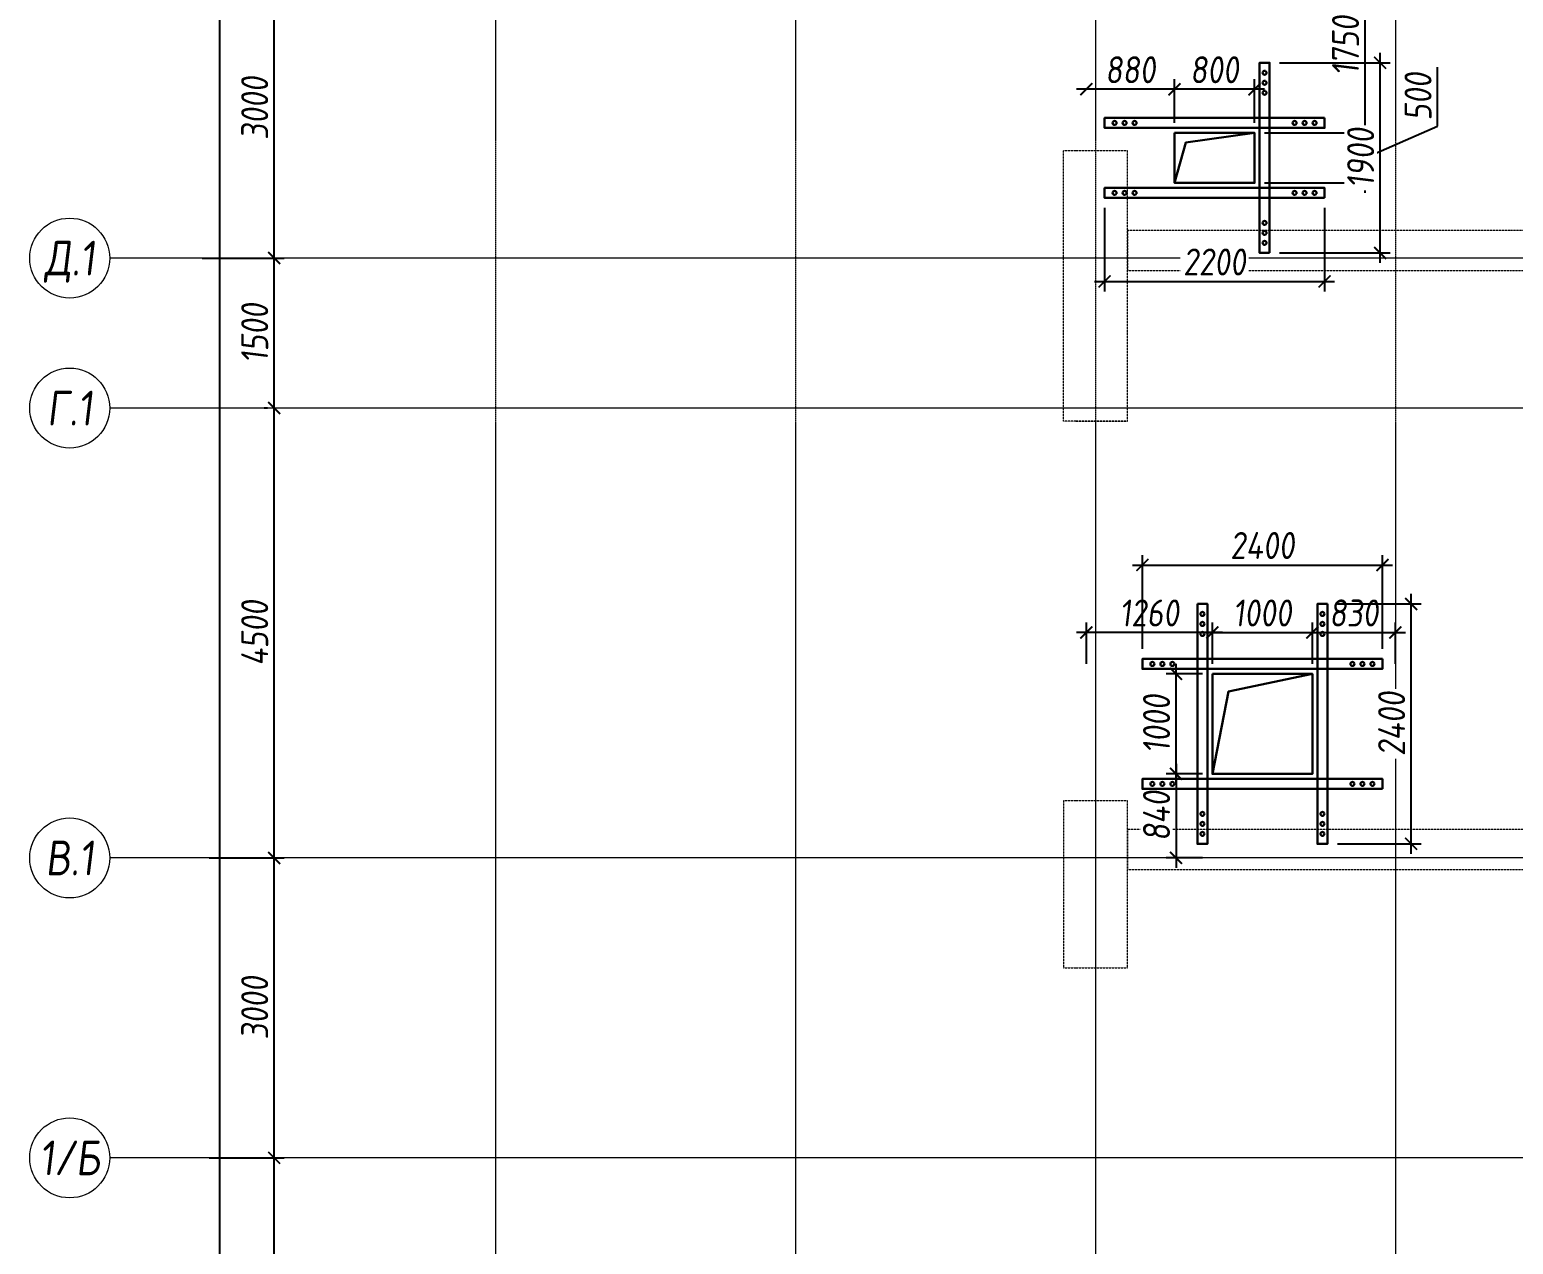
# Model space of a CAD drawing. Header units: millimetres. Extents: x -233751 to 529254, y -907864 to 285890.
# Drawn here: x 456467 to 471304, y -109264 to -97114 of the extents above; entities that cross this region are included whole.
import ezdxf
from ezdxf.enums import TextEntityAlignment as Align

# ---------------------------------------------------------------- set-up
doc = ezdxf.new("R2010")
doc.units = ezdxf.units.MM
doc.linetypes.add('ADSK_Штриховая_ш2 п1', pattern=[3, 2, -1])
doc.linetypes.add('осевая', pattern=[2, 1.25, -0.25, 0.25, -0.25])
doc.layers.get('0').update_dxf_attribs({"lineweight": 30})
doc.layers.get('Defpoints').update_dxf_attribs({"lineweight": 0})
for name, color, linetype, lineweight in [('КР_БалкиЖБ', 7, 'ADSK_Штриховая_ш2 п1', 5), ('КР_Металл', 3, 'Continuous', 30), ('КР_Новые отверстия', 5, 'Continuous', 30), ('КР_Оси', 7, 'Continuous', 5), ('КР_Размеры отверстия', 7, 'Continuous', 5), ('КР_Размеры усиление', 1, 'Continuous', 5), ('КР_Тонкая', 250, 'Continuous', 0)]:
    doc.layers.add(name, color=color, linetype=linetype, lineweight=lineweight)
doc.styles.add('ISOCPEUR', font='isocpeur.ttf', dxfattribs={"width": 0.85, "oblique": 7})
doc.dimstyles.new('R_100', dxfattribs={"dimtxt": 270, "dimasz": 120, "dimexe": 100, "dimexo": 100, "dimgap": 60, "dimtad": 1, "dimdec": 0, "dimrnd": 5, "dimzin": 0, "dimdsep": 46, "dimtxsty": 'ISOCPEUR', "dimblk": 'ARCHTICK', "dimcen": 0, "dimdle": 100, "dimclrd": 256, "dimclre": 256, "dimclrt": 256, "dimadec": 0, "dimazin": 0, "dimtfac": 2, "dimtdec": 0, "dimtmove": 0, "dimatfit": 3, "dimfxl": 1, "dimtvp": 3, "dimtfill": 1, "dimtolj": 1, "dimtzin": 0, "dimarcsym": 0})

# ---------------------------------------------------------------- blocks, each defined once
blk = doc.blocks.new('*U1946')
at = {"color": 0, "linetype": 'Continuous', "lineweight": -2}
blk.add_line((-35117, 0), (-35617, 0), dxfattribs=at)
at = {"color": 0, "linetype": 'ByBlock', "lineweight": -2, "ltscale": 10}
blk.add_line((0, 0), (-35117, 0), dxfattribs=at)
at = {"color": 0, "linetype": 'Continuous', "lineweight": -2}
blk.add_circle((-36017, 0), 400, dxfattribs=at)
at = {"color": 0, "linetype": 'Continuous', "lineweight": -2, "style": 'ISOCPEUR', "oblique": 7, "width": 0.856383}
blk.add_text('1/Б', height=347.4, dxfattribs=at).set_placement((-36017, 0), align=Align.MIDDLE_CENTER)
blk = doc.blocks.new('*U1947')
at = {"color": 0, "linetype": 'Continuous', "lineweight": -2}
blk.add_line((-35117, 0), (-35617, 0), dxfattribs=at)
at = {"color": 0, "linetype": 'ByBlock', "lineweight": -2, "ltscale": 10}
blk.add_line((0, 0), (-35117, 0), dxfattribs=at)
at = {"color": 0, "linetype": 'Continuous', "lineweight": -2}
blk.add_circle((-36017, 0), 400, dxfattribs=at)
at = {"color": 0, "linetype": 'Continuous', "lineweight": -2, "style": 'ISOCPEUR', "oblique": 7, "width": 0.856383}
blk.add_text('В.1', height=347.4, dxfattribs=at).set_placement((-36017, 0), align=Align.MIDDLE_CENTER)
blk = doc.blocks.new('_ArchTick')
at = {"color": 0, "linetype": 'ByBlock', "const_width": 0.15}
blk.add_lwpolyline([(-0.5, -0.5), (0.5, 0.5)], dxfattribs=at)
blk = doc.blocks.new('*D295')
at = {"layer": 'Defpoints', "color": 0, "transparency": 16777216}
for p in [(458162, -108399), (458912, -108399), (458162, -111399)]:
    blk.add_point(p, dxfattribs=at)
at = {"layer": 'КР_Оси', "lineweight": -2, "transparency": 16777216}
for p, q in [((458912, -111499), (458912, -108299)), ((458262, -108399), (459012, -108399)), ((458262, -111399), (459012, -111399))]:
    blk.add_line(p, q, dxfattribs=at)
at = {"layer": 'КР_Оси', "lineweight": -2, "transparency": 16777216, "xscale": 120, "yscale": 120, "zscale": 120}
for p, rotation in [((458912, -108399), 90), ((458912, -111399), 270)]:
    blk.add_blockref('_ArchTick', p, dxfattribs=dict(at, rotation=rotation))
at = {"layer": 'КР_Оси', "transparency": 16777216, "insert": (458717, -109899), "char_height": 270, "attachment_point": 5, "rotation": 90, "style": 'ISOCPEUR', "bg_fill": 3, "box_fill_scale": 1.1, "bg_fill_color": 256, "bg_fill_true_color": 13158600, "bg_fill_transparency": 0}
blk.add_mtext('\\A1;3000', dxfattribs=at)
blk = doc.blocks.new('*D296')
at = {"layer": 'Defpoints', "color": 0, "transparency": 16777216}
for p in [(458162, -105399), (458912, -105399), (458162, -108399)]:
    blk.add_point(p, dxfattribs=at)
at = {"layer": 'КР_Оси', "lineweight": -2, "transparency": 16777216}
for p, q in [((458912, -108499), (458912, -105299)), ((458262, -105399), (459012, -105399)), ((458262, -108399), (459012, -108399))]:
    blk.add_line(p, q, dxfattribs=at)
at = {"layer": 'КР_Оси', "lineweight": -2, "transparency": 16777216, "xscale": 120, "yscale": 120, "zscale": 120}
for p, rotation in [((458912, -105399), 90), ((458912, -108399), 270)]:
    blk.add_blockref('_ArchTick', p, dxfattribs=dict(at, rotation=rotation))
at = {"layer": 'КР_Оси', "transparency": 16777216, "insert": (458717, -106899), "char_height": 270, "attachment_point": 5, "rotation": 90, "style": 'ISOCPEUR', "bg_fill": 3, "box_fill_scale": 1.1, "bg_fill_color": 256, "bg_fill_true_color": 13158600, "bg_fill_transparency": 0}
blk.add_mtext('\\A1;3000', dxfattribs=at)
blk = doc.blocks.new('*U1974')
at = {"color": 0, "linetype": 'Continuous', "lineweight": -2}
blk.add_line((-35117, 0), (-35617, 0), dxfattribs=at)
at = {"color": 0, "linetype": 'ByBlock', "lineweight": -2, "ltscale": 10}
blk.add_line((0, 0), (-35117, 0), dxfattribs=at)
at = {"color": 0, "linetype": 'Continuous', "lineweight": -2}
blk.add_circle((-36017, 0), 400, dxfattribs=at)
at = {"color": 0, "linetype": 'Continuous', "lineweight": -2, "style": 'ISOCPEUR', "oblique": 7, "width": 0.856383}
blk.add_text('Г.1', height=347.4, dxfattribs=at).set_placement((-36017, 0), align=Align.MIDDLE_CENTER)
blk = doc.blocks.new('*U1975')
at = {"color": 0, "linetype": 'Continuous', "lineweight": -2}
blk.add_line((-35117, 0), (-35617, 0), dxfattribs=at)
at = {"color": 0, "linetype": 'ByBlock', "lineweight": -2, "ltscale": 10}
blk.add_line((0, 0), (-35117, 0), dxfattribs=at)
at = {"color": 0, "linetype": 'Continuous', "lineweight": -2}
blk.add_circle((-36017, 0), 400, dxfattribs=at)
at = {"color": 0, "linetype": 'Continuous', "lineweight": -2, "style": 'ISOCPEUR', "oblique": 7, "width": 0.856383}
blk.add_text('Д.1', height=347.4, dxfattribs=at).set_placement((-36017, 0), align=Align.MIDDLE_CENTER)
blk = doc.blocks.new('*U1984')
at = {"color": 0, "linetype": 'ByBlock', "lineweight": -2, "ltscale": 10}
blk.add_line((0, 0), (0, -53278), dxfattribs=at)
blk = doc.blocks.new('*U1985')
at = {"color": 0, "linetype": 'ByBlock', "lineweight": -2, "ltscale": 10}
blk.add_line((0, 0), (0, -53278), dxfattribs=at)
blk = doc.blocks.new('*U1986')
at = {"color": 0, "linetype": 'ByBlock', "lineweight": -2, "ltscale": 10}
blk.add_line((0, 0), (0, -53278), dxfattribs=at)
blk = doc.blocks.new('*U1987')
at = {"color": 0, "linetype": 'ByBlock', "lineweight": -2, "ltscale": 10}
blk.add_line((0, 0), (0, -53278), dxfattribs=at)
blk = doc.blocks.new('*D333')
at = {"layer": 'Defpoints', "color": 0, "transparency": 16777216}
for p in [(458912, -100899), (458944, -100899), (458162, -105399)]:
    blk.add_point(p, dxfattribs=at)
at = {"layer": 'КР_Оси', "lineweight": -2, "transparency": 16777216}
for p, q in [((458912, -105499), (458912, -100799)), ((458844, -100899), (458812, -100899)), ((458262, -105399), (459012, -105399))]:
    blk.add_line(p, q, dxfattribs=at)
at = {"layer": 'КР_Оси', "lineweight": -2, "transparency": 16777216, "xscale": 120, "yscale": 120, "zscale": 120}
for p, rotation in [((458912, -100899), 90), ((458912, -105399), 270)]:
    blk.add_blockref('_ArchTick', p, dxfattribs=dict(at, rotation=rotation))
at = {"layer": 'КР_Оси', "transparency": 16777216, "insert": (458717, -103149), "char_height": 270, "attachment_point": 5, "rotation": 90, "style": 'ISOCPEUR', "bg_fill": 3, "box_fill_scale": 1.1, "bg_fill_color": 256, "bg_fill_true_color": 13158600, "bg_fill_transparency": 0}
blk.add_mtext('\\A1;4500', dxfattribs=at)
blk = doc.blocks.new('*D334')
at = {"layer": 'Defpoints', "color": 0, "transparency": 16777216}
for p in [(458092, -99399), (458912, -99399), (458944, -100899)]:
    blk.add_point(p, dxfattribs=at)
at = {"layer": 'КР_Оси', "lineweight": -2, "transparency": 16777216}
for p, q in [((458192, -99399), (459012, -99399)), ((458912, -100999), (458912, -99299)), ((458844, -100899), (458812, -100899))]:
    blk.add_line(p, q, dxfattribs=at)
at = {"layer": 'КР_Оси', "lineweight": -2, "transparency": 16777216, "xscale": 120, "yscale": 120, "zscale": 120}
for p, rotation in [((458912, -99399), 90), ((458912, -100899), 270)]:
    blk.add_blockref('_ArchTick', p, dxfattribs=dict(at, rotation=rotation))
at = {"layer": 'КР_Оси', "transparency": 16777216, "insert": (458717, -100149), "char_height": 270, "attachment_point": 5, "rotation": 90, "style": 'ISOCPEUR', "bg_fill": 3, "box_fill_scale": 1.1, "bg_fill_color": 256, "bg_fill_true_color": 13158600, "bg_fill_transparency": 0}
blk.add_mtext('\\A1;1500', dxfattribs=at)
blk = doc.blocks.new('*D335')
at = {"layer": 'Defpoints', "color": 0, "transparency": 16777216}
for p in [(458092, -96399), (458912, -96399), (458092, -99399)]:
    blk.add_point(p, dxfattribs=at)
at = {"layer": 'КР_Оси', "lineweight": -2, "transparency": 16777216}
for p, q in [((458192, -96399), (459012, -96399)), ((458912, -99499), (458912, -96299)), ((458192, -99399), (459012, -99399))]:
    blk.add_line(p, q, dxfattribs=at)
at = {"layer": 'КР_Оси', "lineweight": -2, "transparency": 16777216, "xscale": 120, "yscale": 120, "zscale": 120}
for p, rotation in [((458912, -96399), 90), ((458912, -99399), 270)]:
    blk.add_blockref('_ArchTick', p, dxfattribs=dict(at, rotation=rotation))
at = {"layer": 'КР_Оси', "transparency": 16777216, "insert": (458717, -97899), "char_height": 270, "attachment_point": 5, "rotation": 90, "style": 'ISOCPEUR', "bg_fill": 3, "box_fill_scale": 1.1, "bg_fill_color": 256, "bg_fill_true_color": 13158600, "bg_fill_transparency": 0}
blk.add_mtext('\\A1;3000', dxfattribs=at)
blk = doc.blocks.new('*D343')
at = {"layer": 'Defpoints', "color": 0, "transparency": 16777216}
for p in [(458368, -69399), (458912, -69399), (458162, -117314)]:
    blk.add_point(p, dxfattribs=at)
at = {"layer": 'КР_Оси', "lineweight": -2, "transparency": 16777216}
for p, q in [((458812, -69399), (458268, -69399)), ((458368, -117414), (458368, -69299)), ((458262, -117314), (458468, -117314))]:
    blk.add_line(p, q, dxfattribs=at)
at = {"layer": 'КР_Оси', "lineweight": -2, "transparency": 16777216, "xscale": 120, "yscale": 120, "zscale": 120}
for p, rotation in [((458368, -69399), 90), ((458368, -117314), 270)]:
    blk.add_blockref('_ArchTick', p, dxfattribs=dict(at, rotation=rotation))
at = {"layer": 'КР_Оси', "transparency": 16777216, "insert": (458173, -93357), "char_height": 270, "attachment_point": 5, "rotation": 90, "style": 'ISOCPEUR', "bg_fill": 3, "box_fill_scale": 1.1, "bg_fill_color": 256, "bg_fill_true_color": 13158600, "bg_fill_transparency": 0}
blk.add_mtext('\\A1;47915', dxfattribs=at)
blk = doc.blocks.new('*D422')
at = {"layer": 'Defpoints', "color": 0, "transparency": 16777216}
for p in [(468716, -98147), (469821, -98147), (468716, -98647)]:
    blk.add_point(p, dxfattribs=at)
at = {"layer": 'КР_Размеры отверстия', "lineweight": -2, "transparency": 16777216}
for p, q in [((470546, -98078), (470546, -97488)), ((469821, -98747), (469821, -98047)), ((468816, -98147), (469921, -98147)), ((469821, -98397), (470546, -98078)), ((468816, -98647), (469921, -98647))]:
    blk.add_line(p, q, dxfattribs=at)
at = {"layer": 'КР_Размеры отверстия', "lineweight": -2, "transparency": 16777216, "xscale": 120, "yscale": 120, "zscale": 120}
for p, rotation in [((469821, -98147), 90), ((469821, -98647), 270)]:
    blk.add_blockref('_ArchTick', p, dxfattribs=dict(at, rotation=rotation))
at = {"layer": 'КР_Размеры отверстия', "lineweight": 5, "transparency": 16777216, "insert": (470351, -97783), "char_height": 270, "attachment_point": 5, "rotation": 90, "style": 'ISOCPEUR', "bg_fill": 3, "box_fill_scale": 1.1, "bg_fill_color": 256, "bg_fill_true_color": 13158600, "bg_fill_transparency": 0}
blk.add_mtext('\\A1;500', dxfattribs=at)
blk = doc.blocks.new('*D423')
at = {"layer": 'Defpoints', "color": 0, "transparency": 16777216}
for p in [(469821, -96399), (469821, -96399), (468716, -98147)]:
    blk.add_point(p, dxfattribs=at)
at = {"layer": 'КР_Размеры отверстия', "lineweight": -2, "transparency": 16777216}
for p, q in [((469821, -98247), (469821, -96299)), ((468816, -98147), (469921, -98147))]:
    blk.add_line(p, q, dxfattribs=at)
at = {"layer": 'КР_Размеры отверстия', "lineweight": -2, "transparency": 16777216, "xscale": 120, "yscale": 120, "zscale": 120}
for p, rotation in [((469821, -96399), 90), ((469821, -98147), 270)]:
    blk.add_blockref('_ArchTick', p, dxfattribs=dict(at, rotation=rotation))
at = {"layer": 'КР_Размеры отверстия', "lineweight": 5, "transparency": 16777216, "insert": (469626, -97273), "char_height": 270, "attachment_point": 5, "rotation": 90, "style": 'ISOCPEUR', "bg_fill": 3, "box_fill_scale": 1.1, "bg_fill_color": 256, "bg_fill_true_color": 13158600, "bg_fill_transparency": 0}
blk.add_mtext('\\A1;1750', dxfattribs=at)
blk = doc.blocks.new('*D428')
at = {"layer": 'Defpoints', "color": 0, "transparency": 16777216}
for p in [(467034, -97710), (467034, -97710), (467916, -98147)]:
    blk.add_point(p, dxfattribs=at)
at = {"layer": 'КР_Размеры отверстия', "lineweight": -2, "transparency": 16777216}
for p, q in [((467916, -98047), (467916, -97610)), ((468016, -97710), (466934, -97710))]:
    blk.add_line(p, q, dxfattribs=at)
at = {"layer": 'КР_Размеры отверстия', "lineweight": -2, "transparency": 16777216, "xscale": 120, "yscale": 120, "zscale": 120, "rotation": 180}
blk.add_blockref('_ArchTick', (467034, -97710), dxfattribs=at)
at = {"layer": 'КР_Размеры отверстия', "lineweight": -2, "transparency": 16777216, "xscale": 120, "yscale": 120, "zscale": 120}
blk.add_blockref('_ArchTick', (467916, -97710), dxfattribs=at)
at = {"layer": 'КР_Размеры отверстия', "lineweight": 5, "transparency": 16777216, "insert": (467475, -97515), "char_height": 270, "attachment_point": 5, "style": 'ISOCPEUR', "bg_fill": 3, "box_fill_scale": 1.1, "bg_fill_color": 256, "bg_fill_true_color": 13158600, "bg_fill_transparency": 0}
blk.add_mtext('\\A1;880', dxfattribs=at)
blk = doc.blocks.new('*D429')
at = {"layer": 'Defpoints', "color": 0, "transparency": 16777216}
for p in [(467916, -97710), (467916, -98147), (468716, -98147)]:
    blk.add_point(p, dxfattribs=at)
at = {"layer": 'КР_Размеры отверстия', "lineweight": -2, "transparency": 16777216}
for p, q in [((467916, -98047), (467916, -97610)), ((468716, -98047), (468716, -97610)), ((468816, -97710), (467816, -97710))]:
    blk.add_line(p, q, dxfattribs=at)
at = {"layer": 'КР_Размеры отверстия', "lineweight": -2, "transparency": 16777216, "xscale": 120, "yscale": 120, "zscale": 120, "rotation": 180}
blk.add_blockref('_ArchTick', (467916, -97710), dxfattribs=at)
at = {"layer": 'КР_Размеры отверстия', "lineweight": -2, "transparency": 16777216, "xscale": 120, "yscale": 120, "zscale": 120}
blk.add_blockref('_ArchTick', (468716, -97710), dxfattribs=at)
at = {"layer": 'КР_Размеры отверстия', "lineweight": 5, "transparency": 16777216, "insert": (468316, -97515), "char_height": 270, "attachment_point": 5, "style": 'ISOCPEUR', "bg_fill": 3, "box_fill_scale": 1.1, "bg_fill_color": 256, "bg_fill_true_color": 13158600, "bg_fill_transparency": 0}
blk.add_mtext('\\A1;800', dxfattribs=at)
blk = doc.blocks.new('*D430')
at = {"layer": 'Defpoints', "color": 0, "transparency": 16777216}
for p in [(467931, -103558), (468295, -103558), (468295, -104558)]:
    blk.add_point(p, dxfattribs=at)
at = {"layer": 'КР_Размеры отверстия', "lineweight": -2, "transparency": 16777216}
for p, q in [((468195, -103558), (467831, -103558)), ((467931, -104658), (467931, -103458)), ((468195, -104558), (467831, -104558))]:
    blk.add_line(p, q, dxfattribs=at)
at = {"layer": 'КР_Размеры отверстия', "lineweight": -2, "transparency": 16777216, "xscale": 120, "yscale": 120, "zscale": 120}
for p, rotation in [((467931, -103558), 90), ((467931, -104558), 270)]:
    blk.add_blockref('_ArchTick', p, dxfattribs=dict(at, rotation=rotation))
at = {"layer": 'КР_Размеры отверстия', "lineweight": 5, "transparency": 16777216, "insert": (467736, -104058), "char_height": 270, "attachment_point": 5, "rotation": 90, "style": 'ISOCPEUR', "bg_fill": 3, "box_fill_scale": 1.1, "bg_fill_color": 256, "bg_fill_true_color": 13158600, "bg_fill_transparency": 0}
blk.add_mtext('\\A1;1000', dxfattribs=at)
blk = doc.blocks.new('*D431')
at = {"layer": 'Defpoints', "color": 0, "transparency": 16777216}
for p in [(468295, -104558), (467931, -105399), (468295, -105399)]:
    blk.add_point(p, dxfattribs=at)
at = {"layer": 'КР_Размеры отверстия', "lineweight": -2, "transparency": 16777216}
for p, q in [((468195, -104558), (467831, -104558)), ((467931, -104458), (467931, -105499)), ((468195, -105399), (467831, -105399))]:
    blk.add_line(p, q, dxfattribs=at)
at = {"layer": 'КР_Размеры отверстия', "lineweight": -2, "transparency": 16777216, "xscale": 120, "yscale": 120, "zscale": 120}
for p, rotation in [((467931, -104558), 90), ((467931, -105399), 270)]:
    blk.add_blockref('_ArchTick', p, dxfattribs=dict(at, rotation=rotation))
at = {"layer": 'КР_Размеры отверстия', "lineweight": 5, "transparency": 16777216, "insert": (467736, -104979), "char_height": 270, "attachment_point": 5, "rotation": 90, "style": 'ISOCPEUR', "bg_fill": 3, "box_fill_scale": 1.1, "bg_fill_color": 256, "bg_fill_true_color": 13158600, "bg_fill_transparency": 0}
blk.add_mtext('\\A1;840', dxfattribs=at)
blk = doc.blocks.new('*D432')
at = {"layer": 'Defpoints', "color": 0, "transparency": 16777216}
for p in [(470125, -103144), (469295, -103558), (470125, -103558)]:
    blk.add_point(p, dxfattribs=at)
at = {"layer": 'КР_Размеры отверстия', "lineweight": -2, "transparency": 16777216}
for p, q in [((469295, -103458), (469295, -103044)), ((470125, -103458), (470125, -103044)), ((469195, -103144), (470225, -103144))]:
    blk.add_line(p, q, dxfattribs=at)
at = {"layer": 'КР_Размеры отверстия', "lineweight": -2, "transparency": 16777216, "xscale": 120, "yscale": 120, "zscale": 120, "rotation": 180}
blk.add_blockref('_ArchTick', (469295, -103144), dxfattribs=at)
at = {"layer": 'КР_Размеры отверстия', "lineweight": -2, "transparency": 16777216, "xscale": 120, "yscale": 120, "zscale": 120}
blk.add_blockref('_ArchTick', (470125, -103144), dxfattribs=at)
at = {"layer": 'КР_Размеры отверстия', "lineweight": 5, "transparency": 16777216, "insert": (469710, -102949), "char_height": 270, "attachment_point": 5, "style": 'ISOCPEUR', "bg_fill": 3, "box_fill_scale": 1.1, "bg_fill_color": 256, "bg_fill_true_color": 13158600, "bg_fill_transparency": 0}
blk.add_mtext('\\A1;830', dxfattribs=at)
blk = doc.blocks.new('*D433')
at = {"layer": 'Defpoints', "color": 0, "transparency": 16777216}
for p in [(469295, -103144), (468295, -103558), (469295, -103558)]:
    blk.add_point(p, dxfattribs=at)
at = {"layer": 'КР_Размеры отверстия', "lineweight": -2, "transparency": 16777216}
for p, q in [((468295, -103458), (468295, -103044)), ((469295, -103458), (469295, -103044)), ((468195, -103144), (469395, -103144))]:
    blk.add_line(p, q, dxfattribs=at)
at = {"layer": 'КР_Размеры отверстия', "lineweight": -2, "transparency": 16777216, "xscale": 120, "yscale": 120, "zscale": 120, "rotation": 180}
blk.add_blockref('_ArchTick', (468295, -103144), dxfattribs=at)
at = {"layer": 'КР_Размеры отверстия', "lineweight": -2, "transparency": 16777216, "xscale": 120, "yscale": 120, "zscale": 120}
blk.add_blockref('_ArchTick', (469295, -103144), dxfattribs=at)
at = {"layer": 'КР_Размеры отверстия', "lineweight": 5, "transparency": 16777216, "insert": (468795, -102949), "char_height": 270, "attachment_point": 5, "style": 'ISOCPEUR', "bg_fill": 3, "box_fill_scale": 1.1, "bg_fill_color": 256, "bg_fill_true_color": 13158600, "bg_fill_transparency": 0}
blk.add_mtext('\\A1;1000', dxfattribs=at)
blk = doc.blocks.new('*D434')
at = {"layer": 'Defpoints', "color": 0, "transparency": 16777216}
for p in [(467034, -103144), (467034, -103558), (468295, -103558)]:
    blk.add_point(p, dxfattribs=at)
at = {"layer": 'КР_Размеры отверстия', "lineweight": -2, "transparency": 16777216}
for p, q in [((467034, -103458), (467034, -103044)), ((468295, -103458), (468295, -103044)), ((468395, -103144), (466934, -103144))]:
    blk.add_line(p, q, dxfattribs=at)
at = {"layer": 'КР_Размеры отверстия', "lineweight": -2, "transparency": 16777216, "xscale": 120, "yscale": 120, "zscale": 120, "rotation": 180}
blk.add_blockref('_ArchTick', (467034, -103144), dxfattribs=at)
at = {"layer": 'КР_Размеры отверстия', "lineweight": -2, "transparency": 16777216, "xscale": 120, "yscale": 120, "zscale": 120}
blk.add_blockref('_ArchTick', (468295, -103144), dxfattribs=at)
at = {"layer": 'КР_Размеры отверстия', "lineweight": 5, "transparency": 16777216, "insert": (467665, -102949), "char_height": 270, "attachment_point": 5, "style": 'ISOCPEUR', "bg_fill": 3, "box_fill_scale": 1.1, "bg_fill_color": 256, "bg_fill_true_color": 13158600, "bg_fill_transparency": 0}
blk.add_mtext('\\A1;1260', dxfattribs=at)
blk = doc.blocks.new('*D513')
at = {"layer": 'Defpoints', "color": 0, "transparency": 16777216}
for p in [(469445, -102858), (470282, -102858), (469445, -105258)]:
    blk.add_point(p, dxfattribs=at)
at = {"layer": 'КР_Размеры усиление', "color": 3, "lineweight": -2, "transparency": 16777216}
for p, q in [((470282, -105358), (470282, -102758)), ((469545, -102858), (470382, -102858)), ((469545, -105258), (470382, -105258))]:
    blk.add_line(p, q, dxfattribs=at)
at = {"layer": 'КР_Размеры усиление', "color": 3, "lineweight": -2, "transparency": 16777216, "xscale": 120, "yscale": 120, "zscale": 120}
for p, rotation in [((470282, -102858), 90), ((470282, -105258), 270)]:
    blk.add_blockref('_ArchTick', p, dxfattribs=dict(at, rotation=rotation))
at = {"layer": 'КР_Размеры усиление', "color": 3, "transparency": 16777216, "insert": (470087, -104058), "char_height": 270, "attachment_point": 5, "rotation": 90, "style": 'ISOCPEUR', "bg_fill": 3, "box_fill_scale": 1.1, "bg_fill_color": 256, "bg_fill_true_color": 13158600, "bg_fill_transparency": 0}
blk.add_mtext('\\A1;2400', dxfattribs=at)
blk = doc.blocks.new('*D514')
at = {"layer": 'Defpoints', "color": 0, "transparency": 16777216}
for p in [(469995, -102469), (467594, -103408), (469995, -103408)]:
    blk.add_point(p, dxfattribs=at)
at = {"layer": 'КР_Размеры усиление', "color": 1, "lineweight": -2, "transparency": 16777216}
for p, q in [((467594, -103308), (467594, -102369)), ((469995, -103308), (469995, -102369)), ((467494, -102469), (470095, -102469))]:
    blk.add_line(p, q, dxfattribs=at)
at = {"layer": 'КР_Размеры усиление', "color": 1, "lineweight": -2, "transparency": 16777216, "xscale": 120, "yscale": 120, "zscale": 120, "rotation": 180}
blk.add_blockref('_ArchTick', (467594, -102469), dxfattribs=at)
at = {"layer": 'КР_Размеры усиление', "color": 1, "lineweight": -2, "transparency": 16777216, "xscale": 120, "yscale": 120, "zscale": 120}
blk.add_blockref('_ArchTick', (469995, -102469), dxfattribs=at)
at = {"layer": 'КР_Размеры усиление', "color": 1, "transparency": 16777216, "insert": (468795, -102274), "char_height": 270, "attachment_point": 5, "style": 'ISOCPEUR', "bg_fill": 3, "box_fill_scale": 1.1, "bg_fill_color": 256, "bg_fill_true_color": 13158600, "bg_fill_transparency": 0}
blk.add_mtext('\\A1;2400', dxfattribs=at)
blk = doc.blocks.new('*D528')
at = {"layer": 'Defpoints', "color": 0, "transparency": 16777216}
for p in [(467216, -98797), (469416, -98797), (469416, -99633)]:
    blk.add_point(p, dxfattribs=at)
at = {"layer": 'КР_Размеры усиление', "color": 1, "lineweight": -2, "transparency": 16777216}
for p, q in [((467216, -98897), (467216, -99733)), ((469416, -98897), (469416, -99733)), ((467116, -99633), (469516, -99633))]:
    blk.add_line(p, q, dxfattribs=at)
at = {"layer": 'КР_Размеры усиление', "color": 1, "lineweight": -2, "transparency": 16777216, "xscale": 120, "yscale": 120, "zscale": 120, "rotation": 180}
blk.add_blockref('_ArchTick', (467216, -99633), dxfattribs=at)
at = {"layer": 'КР_Размеры усиление', "color": 1, "lineweight": -2, "transparency": 16777216, "xscale": 120, "yscale": 120, "zscale": 120}
blk.add_blockref('_ArchTick', (469416, -99633), dxfattribs=at)
at = {"layer": 'КР_Размеры усиление', "color": 1, "transparency": 16777216, "insert": (468316, -99438), "char_height": 270, "attachment_point": 5, "style": 'ISOCPEUR', "bg_fill": 3, "box_fill_scale": 1.1, "bg_fill_color": 256, "bg_fill_true_color": 13158600, "bg_fill_transparency": 0}
blk.add_mtext('\\A1;2200', dxfattribs=at)
blk = doc.blocks.new('*D540')
at = {"layer": 'Defpoints', "color": 0, "transparency": 16777216}
for p in [(468866, -97445), (469972, -97445), (468866, -99347)]:
    blk.add_point(p, dxfattribs=at)
at = {"layer": 'КР_Размеры усиление', "color": 3, "lineweight": -2, "transparency": 16777216}
for p, q in [((468966, -97445), (470072, -97445)), ((469972, -99447), (469972, -97345)), ((468966, -99347), (470072, -99347))]:
    blk.add_line(p, q, dxfattribs=at)
at = {"layer": 'КР_Размеры усиление', "color": 3, "lineweight": -2, "transparency": 16777216, "xscale": 120, "yscale": 120, "zscale": 120}
for p, rotation in [((469972, -97445), 90), ((469972, -99347), 270)]:
    blk.add_blockref('_ArchTick', p, dxfattribs=dict(at, rotation=rotation))
at = {"layer": 'КР_Размеры усиление', "color": 3, "transparency": 16777216, "insert": (469777, -98396), "char_height": 270, "attachment_point": 5, "rotation": 90, "style": 'ISOCPEUR', "bg_fill": 3, "box_fill_scale": 1.1, "bg_fill_color": 256, "bg_fill_true_color": 13158600, "bg_fill_transparency": 0}
blk.add_mtext('\\A1;1900', dxfattribs=at)

msp = doc.modelspace()

# ---------------------------------------------------------------- linework, layer by layer
at = {"layer": 'КР_БалкиЖБ'}
for points in [[(467445.3, -99524.3), (481875.3, -99524.3), (481875.3, -99124.3), (467445.3, -99124.3)], [(467445.3, -105514.3), (484615.5, -105514.3), (484615.5, -105114.3), (467445.3, -105114.3)]]:
    msp.add_lwpolyline(points, close=True, dxfattribs=at)
at = {"layer": 'КР_Металл', "color": 1}
for centre in [(467316.2, -98746.9), (467416.2, -98746.9), (467516.2, -98746.9), (469695.4, -104658.5), (469795.4, -104658.5), (469895.4, -104658.5)]:
    msp.add_circle(centre, 20, dxfattribs=at)
at = {"layer": 'КР_Металл'}
for centre in [(468816.2, -99046.9), (468816.2, -99146.9), (468816.2, -99246.9), (469395.4, -104958.5), (469395.4, -105058.5), (469395.4, -105158.5)]:
    msp.add_circle(centre, 20, dxfattribs=at)
at = {"layer": 'КР_Новые отверстия'}
for points in [[(467916.2, -98146.9), (468716.2, -98146.9), (468716.2, -98646.9), (467916.2, -98646.9)], [(468295.4, -103558.5), (469295.4, -103558.5), (469295.4, -104558.5), (468295.4, -104558.5)]]:
    msp.add_lwpolyline(points, close=True, dxfattribs=at)
for points in [[(467916.2, -98646.9), (468027.3, -98242.9), (468716.2, -98146.9)], [(468295.4, -104558.5), (468455.6, -103733.6), (469295.4, -103558.5)]]:
    msp.add_lwpolyline(points, dxfattribs=at)
at = {"layer": 'КР_Тонкая', "linetype": 'ADSK_Штриховая_ш2 п1'}
msp.add_line((466924.2, -106499.3), (467445.3, -106499.3), dxfattribs=at)
msp.add_line((466924.2, -106499.3), (467445.3, -106499.3), dxfattribs=at)
for points in [[(467445.3, -101029.3), (467445.3, -98324.6), (466924.2, -98324.6), (466924.2, -98324.6), (466805.3, -98324.6)], [(467445.3, -101029.3), (466924.2, -101029.3), (467445.3, -101029.3), (466924.2, -101029.3), (466924.2, -101029.3), (466805.3, -101029.3), (466805.3, -98324.6)]]:
    msp.add_lwpolyline(points, dxfattribs=at)
msp.add_lwpolyline([(466924.2, -106499.3), (467445.3, -106499.3), (467445.3, -104829.3), (466924.2, -104829.3), (466924.2, -104829.3), (466805.3, -104829.3), (466805.3, -106499.3)], close=True, dxfattribs=at)

# ---------------------------------------------------------------- block references
at = {"layer": 'КР_Оси', "linetype": 'осевая'}
for name, p in [('*U1984', (461125.4, -65636.9)), ('*U1985', (464125.4, -65636.9)), ('*U1986', (467125.4, -65636.9)), ('*U1987', (470125.4, -65636.9)), ('*U1975', (492884.3, -99399.3)), ('*U1974', (492884.3, -100899.3)), ('*U1947', (492884.3, -105399.3)), ('*U1946', (492884.3, -108399.3))]:
    msp.add_blockref(name, p, dxfattribs=at)

# ---------------------------------------------------------------- next in the draw order: dimensions: what is measured, and where the dimension line sits
at = {"layer": 'КР_Оси'}
dim = msp.add_linear_dim(base=(458911.5, -108399.3), p1=(458161.5, -111399.3), p2=(458161.5, -108399.3), angle=90, dimstyle='R_100', override={"dimpost": '\\X'}, dxfattribs=at)
dim.commit()
dim.dimension.update_dxf_attribs({"geometry": '*D295', "text_midpoint": (458716.5, -109899.3)})
at = {"layer": 'КР_Размеры отверстия', "lineweight": 5}
for base, p1, p2, picture, middle in [((467034.1, -97710.2), (467916.2, -98146.9), (467034.1, -97710.2), '*D428', (467475.1, -97515.2)), ((470125.4, -103143.9), (469295.4, -103558.5), (470125.4, -103558.5), '*D432', (469710.4, -102948.9))]:
    dim = msp.add_linear_dim(base=base, p1=p1, p2=p2, dimstyle='R_100', override={"dimpost": '\\X'}, dxfattribs=at)
    dim.commit()
    dim.dimension.update_dxf_attribs({"geometry": picture, "text_midpoint": middle})
dim = msp.add_linear_dim(base=(469820.7, -98146.9), p1=(468716.2, -98646.9), p2=(468716.2, -98146.9), angle=90, dimstyle='R_100', override={"dimpost": '\\X', "dimtmove": 1}, dxfattribs=at)
dim.commit()
dim.dimension.update_dxf_attribs({"geometry": '*D422', "text_midpoint": (470546.2, -98017.7), "dimtype": 160})
dim = msp.add_linear_dim(base=(467931.4, -103558.5), p1=(468295.4, -104558.5), p2=(468295.4, -103558.5), angle=90, dimstyle='R_100', override={"dimpost": '\\X'}, dxfattribs=at)
dim.commit()
dim.dimension.update_dxf_attribs({"geometry": '*D430', "text_midpoint": (467736.4, -104058.5)})

# ---------------------------------------------------------------- next in the draw order: linework, layer by layer
at = {"layer": 'КР_Металл', "color": 1}
msp.add_lwpolyline([(469416.2, -98796.9), (469416.2, -98696.9), (467216.2, -98696.9), (467216.2, -98796.9)], close=True, dxfattribs=at)
for centre in [(467316.2, -98046.9), (467416.2, -98046.9), (467516.2, -98046.9), (469116.2, -98746.9), (469216.2, -98746.9), (469316.2, -98746.9), (469695.4, -103458.5), (469795.4, -103458.5), (469895.4, -103458.5), (467694, -104658.5), (467794, -104658.5), (467894, -104658.5)]:
    msp.add_circle(centre, 20, dxfattribs=at)

# ---------------------------------------------------------------- next in the draw order: dimensions: what is measured, and where the dimension line sits
at = {"layer": 'КР_Оси'}
dim = msp.add_linear_dim(base=(458911.5, -105399.3), p1=(458161.5, -108399.3), p2=(458161.5, -105399.3), angle=90, dimstyle='R_100', override={"dimpost": '\\X'}, dxfattribs=at)
dim.commit()
dim.dimension.update_dxf_attribs({"geometry": '*D296', "text_midpoint": (458716.5, -106899.3)})
at = {"layer": 'КР_Размеры отверстия', "lineweight": 5}
dim = msp.add_linear_dim(base=(469820.7, -96399.3), p1=(468716.2, -98146.9), p2=(469820.7, -96399.3), angle=90, dimstyle='R_100', override={"dimpost": '\\X'}, dxfattribs=at)
dim.commit()
dim.dimension.update_dxf_attribs({"geometry": '*D423', "text_midpoint": (469625.7, -97273.1)})
dim = msp.add_linear_dim(base=(469295.4, -103143.9), p1=(468295.4, -103558.5), p2=(469295.4, -103558.5), dimstyle='R_100', override={"dimpost": '\\X'}, dxfattribs=at)
dim.commit()
dim.dimension.update_dxf_attribs({"geometry": '*D433', "text_midpoint": (468795.4, -102948.9)})

# ---------------------------------------------------------------- next in the draw order: linework, layer by layer
at = {"layer": 'КР_Металл'}
msp.add_lwpolyline([(469445.4, -102858.5), (469345.4, -102858.5), (469345.4, -105258.5), (469445.4, -105258.5)], close=True, dxfattribs=at)
at = {"layer": 'КР_Металл', "color": 1}
for centre in [(469116.2, -98046.9), (469216.2, -98046.9), (469316.2, -98046.9)]:
    msp.add_circle(centre, 20, dxfattribs=at)
at = {"layer": 'КР_Металл'}
for centre in [(469395.4, -102958.5), (469395.4, -103058.5), (469395.4, -103158.5)]:
    msp.add_circle(centre, 20, dxfattribs=at)

# ---------------------------------------------------------------- next in the draw order: dimensions: what is measured, and where the dimension line sits
at = {"layer": 'КР_Оси'}
dim = msp.add_linear_dim(base=(458911.5, -100899.3), p1=(458161.5, -105399.3), p2=(458943.5, -100899.3), angle=90, dimstyle='R_100', override={"dimpost": '\\X'}, dxfattribs=at)
dim.commit()
dim.dimension.update_dxf_attribs({"geometry": '*D333', "text_midpoint": (458716.5, -103149.3)})
at = {"layer": 'КР_Размеры отверстия', "lineweight": 5}
for base, p1, p2, picture, middle in [((467916.2, -97710.2), (468716.2, -98146.9), (467916.2, -98146.9), '*D429', (468316.2, -97515.2)), ((467034.1, -103143.9), (468295.4, -103558.5), (467034.1, -103558.5), '*D434', (467664.8, -102948.9))]:
    dim = msp.add_linear_dim(base=base, p1=p1, p2=p2, dimstyle='R_100', override={"dimpost": '\\X'}, dxfattribs=at)
    dim.commit()
    dim.dimension.update_dxf_attribs({"geometry": picture, "text_midpoint": middle})
dim = msp.add_linear_dim(base=(467931.4, -105399.3), p1=(468295.4, -104558.5), p2=(468295.4, -105399.3), angle=90, dimstyle='R_100', override={"dimpost": '\\X'}, dxfattribs=at)
dim.commit()
dim.dimension.update_dxf_attribs({"geometry": '*D431', "text_midpoint": (467736.4, -104978.9)})

# ---------------------------------------------------------------- next in the draw order: linework, layer by layer
at = {"layer": 'КР_Металл'}
for points in [[(468866.2, -99346.9), (468766.2, -99346.9), (468766.2, -97445.4), (468866.2, -97445.4)], [(468145.4, -102858.5), (468245.4, -102858.5), (468245.4, -105258.5), (468145.4, -105258.5)]]:
    msp.add_lwpolyline(points, close=True, dxfattribs=at)
at = {"layer": 'КР_Металл', "color": 1}
for points in [[(469416.2, -97996.9), (469416.2, -98096.9), (467216.2, -98096.9), (467216.2, -97996.9)], [(469995.4, -103408.5), (469995.4, -103508.5), (467594, -103508.5), (467594, -103408.5)], [(469995.4, -104708.5), (469995.4, -104608.5), (467594, -104608.5), (467594, -104708.5)]]:
    msp.add_lwpolyline(points, close=True, dxfattribs=at)
at = {"layer": 'КР_Металл'}
for centre in [(468816.2, -97545.4), (468816.2, -97645.4), (468816.2, -97745.4), (468195.4, -102958.5), (468195.4, -103058.5), (468195.4, -103158.5), (468195.4, -104958.5), (468195.4, -105058.5), (468195.4, -105158.5)]:
    msp.add_circle(centre, 20, dxfattribs=at)
at = {"layer": 'КР_Металл', "color": 1}
for centre in [(467694, -103458.5), (467794, -103458.5), (467894, -103458.5)]:
    msp.add_circle(centre, 20, dxfattribs=at)

# ---------------------------------------------------------------- next in the draw order: dimensions: what is measured, and where the dimension line sits
at = {"layer": 'КР_Оси'}
dim = msp.add_linear_dim(base=(458911.5, -99399.3), p1=(458943.5, -100899.3), p2=(458092.1, -99399.3), angle=90, dimstyle='R_100', override={"dimpost": '\\X'}, dxfattribs=at)
dim.commit()
dim.dimension.update_dxf_attribs({"geometry": '*D334', "text_midpoint": (458716.5, -100149.3)})

# ---------------------------------------------------------------- next in the draw order: dimensions: what is measured, and where the dimension line sits
dim = msp.add_linear_dim(base=(458911.5, -96399.3), p1=(458092.1, -99399.3), p2=(458092.1, -96399.3), angle=90, dimstyle='R_100', override={"dimpost": '\\X'}, dxfattribs=at)
dim.commit()
dim.dimension.update_dxf_attribs({"geometry": '*D335', "text_midpoint": (458716.5, -97899.3)})
at = {"layer": 'КР_Размеры усиление'}
for p1, p2, override, picture, middle in [((467216.2, -98796.9), (469416.2, -98796.9), {"dimpost": '\\X', "dimclrd": 1, "dimclre": 1, "dimclrt": 1, "dimtmove": 1}, '*D528', (468316.2, -99438.4)), ((469445.4, -105258.5), (469445.4, -102858.5), {"dimpost": '\\X', "dimclrd": 3, "dimclre": 3, "dimclrt": 3, "dimtmove": 1}, '*D513', (470086.9, -104058.5))]:
    dim = msp.add_aligned_dim(p1=p1, p2=p2, distance=-836.5, dimstyle='R_100', override=override, dxfattribs=at)
    dim.commit()
    dim.dimension.update_dxf_attribs({"geometry": picture, "text_midpoint": middle})

# ---------------------------------------------------------------- next in the draw order: dimensions: what is measured, and where the dimension line sits
at = {"layer": 'КР_Оси'}
dim = msp.add_linear_dim(base=(458368.2, -69399.3), p1=(458161.5, -117314.3), p2=(458911.5, -69399.3), angle=90, dimstyle='R_100', override={"dimpost": '\\X'}, dxfattribs=at)
dim.commit()
dim.dimension.update_dxf_attribs({"geometry": '*D343', "text_midpoint": (458173.2, -93356.8)})
at = {"layer": 'КР_Размеры усиление'}
dim = msp.add_linear_dim(base=(469972.0229, -97445.4218), p1=(468866.2017, -99346.906), p2=(468866.2017, -97445.4218), angle=90, dimstyle='R_100', override={"dimpost": '\\X', "dimclrd": 3, "dimclre": 3, "dimclrt": 3, "dimtmove": 1}, dxfattribs=at)
dim.commit()
dim.dimension.update_dxf_attribs({"geometry": '*D540', "text_midpoint": (469777.0229, -98396.1639)})
dim = msp.add_linear_dim(base=(469995.4, -102469), p1=(467594, -103408.5), p2=(469995.4, -103408.5), dimstyle='R_100', override={"dimpost": '\\X', "dimclrd": 1, "dimclre": 1, "dimclrt": 1, "dimtmove": 1}, dxfattribs=at)
dim.commit()
dim.dimension.update_dxf_attribs({"geometry": '*D514', "text_midpoint": (468794.7, -102274)})

doc.saveas('drawing.dxf')
